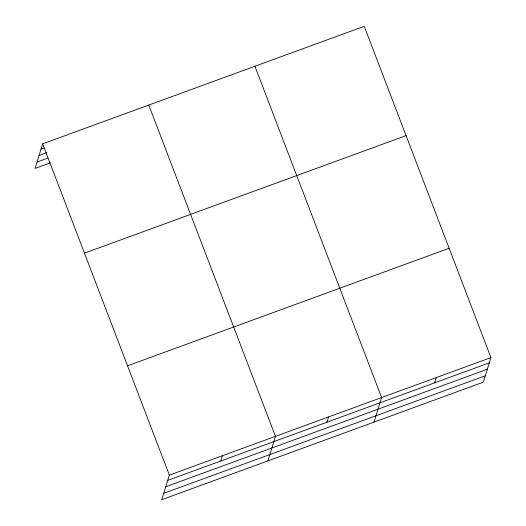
<?xml version="1.0" encoding="UTF-8"?>
<svg xmlns="http://www.w3.org/2000/svg" width="526" height="526" viewBox="0 0 526 526"><rect width="100%" height="100%" fill="white"/><g stroke="black" fill="none" stroke-linecap="round" stroke-linejoin="round"><path stroke-width="0.79" d="M42.672 143.835L169.346 475.129L161.738 499.7L483.328 382.165L490.936 357.595L364.262 26.3L42.672 143.835L35.064 168.405L50.443 162.784M220.775 461.006L222.406 455.74M267.865 460.914L275.473 436.343L148.792 105.049M326.902 422.214L328.533 416.947M373.993 422.128L381.593 397.557L254.919 66.263M434.634 382.843L436.264 377.576M41.041 149.101L44.112 147.977M39.069 155.472L46.755 152.665M37.037 162.034L47.8 158.102M84.469 253.164L406.065 135.629M127.542 365.8L449.132 248.265M169.346 475.129L490.936 357.595M167.715 480.396L489.305 362.861M165.743 486.767L487.332 369.232M163.711 493.329L485.301 375.794"/></g></svg>
